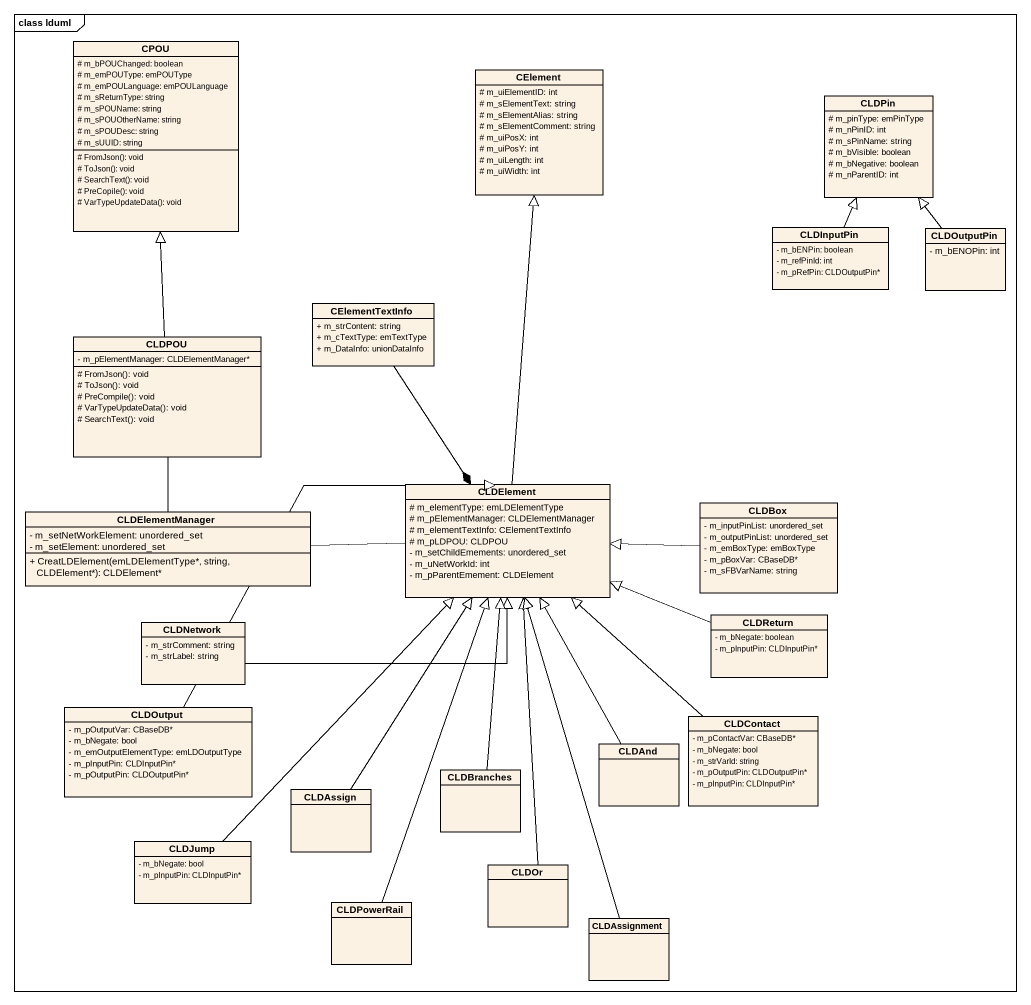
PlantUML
@startuml
mainframe class lduml
hide circle
hide empty members
skinparam classAttributeIconSize 0
class CPOU {
  # m_bPOUChanged: boolean
  # m_emPOUType: emPOUType
  # m_emPOULanguage: emPOULanguage
  # m_sReturnType: string
  # m_sPOUName: string
  # m_sPOUOtherName: string
  # m_sPOUDesc: string
  # m_sUUID: string
  # FromJson(): void
  # ToJson(): void
  # SearchText(): void
  # PreCopile(): void
  # VarTypeUpdateData(): void
}
class CElement {
  # m_uiElementID: int
  # m_sElementText: string
  # m_sElementAlias: string
  # m_sElementComment: string
  # m_uiPosX: int
  # m_uiPosY: int
  # m_uiLength: int
  # m_uiWidth: int
}
class CLDPin {
  # m_pinType: emPinType
  # m_nPinID: int
  # m_sPinName: string
  # m_bVisible: boolean
  # m_bNegative: boolean
  # m_nParentID: int
}
class CLDInputPin {
  - m_bENPin: boolean
  - m_refPinId: int
  - m_pRefPin: CLDOutputPin*
}
class CLDOutputPin {
  - m_bENOPin: int
}
class CElementTextInfo {
  + m_strContent: string
  + m_cTextType: emTextType
  + m_DataInfo: unionDataInfo
}
class CLDPOU {
  - m_pElementManager: CLDElementManager*
  # FromJson(): void
  # ToJson(): void
  # PreCompile(): void
  # VarTypeUpdateData(): void
  # SearchText(): void
}
class CLDElement {
  # m_elementType: emLDElementType
  # m_pElementManager: CLDElementManager
  # m_elementTextInfo: CElementTextInfo
  # m_pLDPOU: CLDPOU
  - m_setChildEmements: unordered_set
  - m_uNetWorkId: int
  - m_pParentEmement: CLDElement
}
class CLDElementManager {
  - m_setNetWorkElement: unordered_set
  - m_setElement: unordered_set
  + CreatLDElement(emLDElementType*, string, CLDElement*): CLDElement*
}
class CLDBox {
  - m_inputPinList: unordered_set
  - m_outputPinList: unordered_set
  - m_emBoxType: emBoxType
  - m_pBoxVar: CBaseDB*
  - m_sFBVarName: string
}
class CLDNetwork {
  - m_strComment: string
  - m_strLabel: string
}
class CLDReturn {
  - m_bNegate: boolean
  - m_pInputPin: CLDInputPin*
}
class CLDOutput {
  - m_pOutputVar: CBaseDB*
  - m_bNegate: bool
  - m_emOutputElementType: emLDOutputType
  - m_pInputPin: CLDInputPin*
  - m_pOutputPin: CLDOutputPin*
}
class CLDContact {
  - m_pContactVar: CBaseDB*
  - m_bNegate: bool
  - m_strVarId: string
  - m_pOutputPin: CLDOutputPin*
  - m_pInputPin: CLDInputPin*
}
class CLDBranches
class CLDAnd
class CLDAssign
class CLDJump {
  - m_bNegate: bool
  - m_pInputPin: CLDInputPin*
}
class CLDOr
class CLDPowerRail
class CLDAssignment
CLDInputPin -up-|> CLDPin
CLDOutputPin -up-|> CLDPin
CElementTextInfo --* CLDElement
CLDPOU -up-|> CPOU
CLDPOU -- CLDElementManager
CLDElement -up-|> CElement
CLDElement -left- CLDElementManager
CLDBox -left-|> CLDElement
CLDNetwork -right-|> CLDElement
CLDReturn -left-|> CLDElement
CLDOutput -up-|> CLDElement
CLDContact -up-|> CLDElement
CLDBranches -up-|> CLDElement
CLDAnd -up-|> CLDElement
CLDAssign -up-|> CLDElement
CLDJump -up-|> CLDElement
CLDOr -up-|> CLDElement
CLDPowerRail -up-|> CLDElement
CLDAssignment -up-|> CLDElement
@enduml
